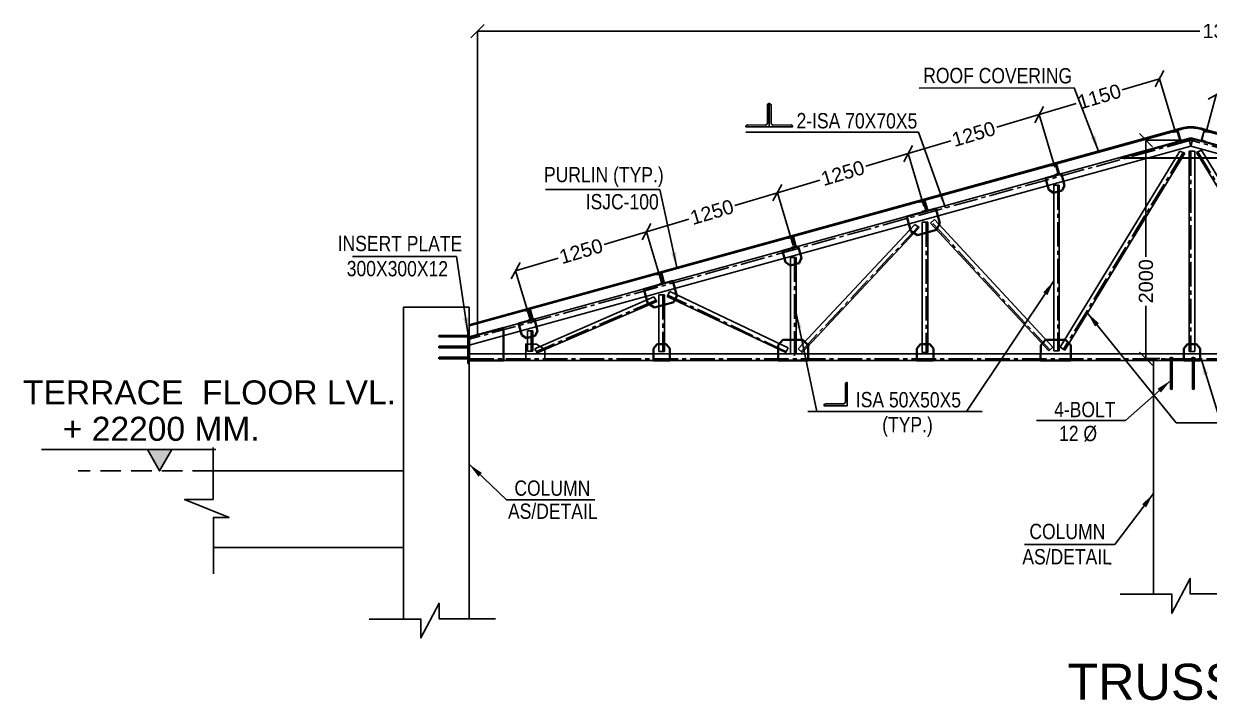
# Model space of a CAD drawing. Header units: inches. Extents: x 1789308 to 1948517, y 1504002 to 1708835.
# Drawn here: x 1867211 to 1883493, y 1557975 to 1567266 of the extents above; entities that cross this region are included whole.
import ezdxf
from ezdxf.enums import TextEntityAlignment as Align

# ---------------------------------------------------------------- set-up
doc = ezdxf.new("R2010")
doc.units = ezdxf.units.IN
doc.header["$LTSCALE"] = 0.015
doc.header["$MEASUREMENT"] = 0
doc.header["$PDMODE"] = 34
doc.header["$PDSIZE"] = -0.1
for name, pattern in [('CENTER2', [1.125, 0.75, -0.125, 0.125, -0.125]), ('DASHED2', [0.375, 0.25, -0.125]), ('{ Leader Line}', [0])]:
    doc.linetypes.add(name, pattern=pattern)
for name, color, linetype in [('CHHAJA', 36, 'Continuous'), ('DIM - GRID - STR', 7, 'Continuous'), ('DIM DEM', 191, 'Continuous'), ('ISA 75X75X6', 104, 'Continuous'), ('SHIFTING - STR', 1, 'Continuous'), ('TITLE', 7, 'Continuous')]:
    doc.layers.add(name, color=color, linetype=linetype)
for name, color, linetype, lineweight in [('PLATE', 1, 'Continuous', 25), ('TEXT', 7, 'Continuous', 5), ('TRUSS', 82, 'Continuous', 25), ('truss text', 2, 'Continuous', 25)]:
    doc.layers.add(name, color=color, linetype=linetype, lineweight=lineweight)
doc.styles.add('arial', font='ARIALN.TTF')
doc.styles.add('PRADEEP - STR', font='swissel.ttf')
doc.styles.add('ROMAND', font='arial.ttf')
doc.styles.add('SC-BBS1', font='SansSerif')
doc.dimstyles.new('GRID DIM', dxfattribs={"dimtxt": 350, "dimasz": 250, "dimexe": 0.1, "dimexo": 0.1, "dimgap": 0.09, "dimtad": 0, "dimdec": 0, "dimzin": 0, "dimdsep": 46, "dimtxsty": 'PRADEEP - STR', "dimblk": 'OBLIQUE', "dimcen": 0.09, "dimclrd": 73, "dimclre": 73, "dimclrt": 256, "dimadec": 0, "dimazin": 0, "dimtfac": 1, "dimtdec": 0, "dimtofl": 0, "dimtmove": 1, "dimatfit": 3, "dimfxl": 1.25, "dimtolj": 1, "dimtzin": 0, "dimlwd": -1, "dimlwe": -1, "dimarcsym": 2})

# ---------------------------------------------------------------- blocks, each defined once
blk = doc.blocks.new('LVL')
at = {"layer": 'CHHAJA', "color": 1, "ltscale": 50}
blk.add_line((-513, 197), (1082, 197), dxfattribs=at)
blk.add_lwpolyline([(-111, 197), (111, 197), (0, 0), (0, 0)], close=True, dxfattribs=at)
blk.add_solid([(-111, 197), (111, 197), (0, 0)], dxfattribs=at)
blk = doc.blocks.new('_Oblique')
at = {"color": 0, "linetype": 'ByBlock', "lineweight": -2}
blk.add_line((-0.5, -0.5), (0.5, 0.5), dxfattribs=at)
blk = doc.blocks.new('*D367')
at = {"layer": 'Defpoints', "color": 0, "transparency": 16777216}
for p in [(343, 4157), (-68, 2157), (59, 2157)]:
    blk.add_point(p, dxfattribs=at)
at = {"layer": 'DIM - GRID - STR', "color": 73, "linetype": 'ByBlock', "transparency": 16777216}
for p, q in [((343, 4157), (-68, 4157)), ((-68, 4157), (-68, 3090)), ((-68, 2157), (-68, 2641)), ((59, 2157), (-68, 2157))]:
    blk.add_line(p, q, dxfattribs=at)
at = {"layer": 'DIM - GRID - STR', "color": 73, "transparency": 16777216, "xscale": 120, "yscale": 120, "zscale": 120}
for p, rotation in [((-68, 4157), 90), ((-68, 2157), 270)]:
    blk.add_blockref('_Oblique', p, dxfattribs=dict(at, rotation=rotation))
at = {"layer": 'DIM - GRID - STR', "transparency": 16777216, "insert": (-68, 2865), "char_height": 130, "attachment_point": 5, "rotation": 90, "style": 'PRADEEP - STR'}
blk.add_mtext('\\A1;2000', dxfattribs=at)
blk = doc.blocks.new('A$C02755AB6')
at = {"layer": 'ISA 75X75X6', "color": 2}
blk.add_lwpolyline([(-0.0054, 0.0634), (-0.0054, 0.0117, -0.414214), (-0.0117, 0.0054), (-0.0635, 0.0054, 0.414214), (-0.0675, 0.0013), (-0.0675, 0), (0, 0), (0, 0.0675), (-0.0014, 0.0675, 0.414214)], format="xyb", close=True, dxfattribs=at)
blk = doc.blocks.new('A$C533A03B5')
at = {"color": 4}
for p, q in [((-22, 100), (22, 100)), ((-22, 0), (-22, 100)), ((-22, 0), (22, 0)), ((-18, 18), (-18, 82)), ((-10, 91), (18, 95)), ((-10, 9), (18, 5)), ((22, 0), (22, 1))]:
    blk.add_line(p, q, dxfattribs=at)
for centre, radius, start, end in [((-9, 82), 9, 96, 180), ((-9, 18), 9, 180, 264), ((18, 99), 4.61, 276.5191, 8.9465), ((18, 1), 4.5, 0, 84)]:
    blk.add_arc(centre, radius, start, end, dxfattribs=at)
blk = doc.blocks.new('*D371')
at = {"layer": 'Defpoints', "color": 0, "transparency": 16777216}
for p in [(485, 4241), (1685, 4267), (1593, 3935)]:
    blk.add_point(p, dxfattribs=at)
at = {"layer": 'DIM - GRID - STR', "color": 73, "linetype": 'ByBlock', "transparency": 16777216}
for p, q in [((485, 4241), (576, 4573)), ((576, 4573), (919, 4479)), ((1685, 4267), (1342, 4362)), ((1593, 3935), (1685, 4267))]:
    blk.add_line(p, q, dxfattribs=at)
at = {"layer": 'DIM - GRID - STR', "color": 73, "transparency": 16777216, "xscale": 120, "yscale": 120, "zscale": 120}
for p, rotation in [((576, 4573), 164.5751221282044), ((1685, 4267), 344.5751221282044)]:
    blk.add_blockref('_Oblique', p, dxfattribs=dict(at, rotation=rotation))
at = {"layer": 'DIM - GRID - STR', "transparency": 16777216, "insert": (1131, 4420), "char_height": 130, "attachment_point": 5, "rotation": 344.5751, "style": 'PRADEEP - STR'}
blk.add_mtext('\\A1;1150', dxfattribs=at)
blk = doc.blocks.new('*D373')
at = {"layer": 'Defpoints', "color": 0, "transparency": 16777216}
for p in [(-1046, 4391), (200, 4238), (-903, 3909)]:
    blk.add_point(p, dxfattribs=at)
at = {"layer": 'DIM - GRID - STR', "color": 73, "linetype": 'ByBlock', "transparency": 16777216}
for p, q in [((56, 4720), (-285, 4619)), ((200, 4238), (56, 4720)), ((-1046, 4391), (-706, 4493)), ((-903, 3909), (-1047, 4391))]:
    blk.add_line(p, q, dxfattribs=at)
at = {"layer": 'DIM - GRID - STR', "color": 73, "transparency": 16777216, "xscale": 120, "yscale": 120, "zscale": 120}
for p, rotation in [((56, 4720), 16.61262545423308), ((-1046, 4391), 196.6126254542331)]:
    blk.add_blockref('_Oblique', p, dxfattribs=dict(at, rotation=rotation))
at = {"layer": 'DIM - GRID - STR', "transparency": 16777216, "insert": (-495, 4556), "char_height": 130, "attachment_point": 5, "rotation": 16.6126, "style": 'PRADEEP - STR'}
blk.add_mtext('\\A1;1150', dxfattribs=at)
blk = doc.blocks.new('*D374')
at = {"layer": 'Defpoints', "color": 0, "transparency": 16777216}
for p in [(-2245, 4034), (-903, 3909), (-2101, 3552)]:
    blk.add_point(p, dxfattribs=at)
at = {"layer": 'DIM - GRID - STR', "color": 73, "linetype": 'ByBlock', "transparency": 16777216}
for p, q in [((-1046, 4391), (-1435, 4275)), ((-903, 3909), (-1046, 4391)), ((-2245, 4034), (-1856, 4150)), ((-2101, 3552), (-2245, 4034))]:
    blk.add_line(p, q, dxfattribs=at)
at = {"layer": 'DIM - GRID - STR', "color": 73, "transparency": 16777216, "xscale": 120, "yscale": 120, "zscale": 120}
for p, rotation in [((-1046, 4391), 16.61262544925898), ((-2245, 4034), 196.612625449259)]:
    blk.add_blockref('_Oblique', p, dxfattribs=dict(at, rotation=rotation))
at = {"layer": 'DIM - GRID - STR', "transparency": 16777216, "insert": (-1646, 4213), "char_height": 130, "attachment_point": 5, "rotation": 16.6126, "style": 'PRADEEP - STR'}
blk.add_mtext('\\A1;1250', dxfattribs=at)
blk = doc.blocks.new('*D375')
at = {"layer": 'Defpoints', "color": 0, "transparency": 16777216}
for p in [(-3443, 3676), (-2101, 3552), (-3299, 3194)]:
    blk.add_point(p, dxfattribs=at)
at = {"layer": 'DIM - GRID - STR', "color": 73, "linetype": 'ByBlock', "transparency": 16777216}
for p, q in [((-2245, 4034), (-2633, 3918)), ((-2101, 3552), (-2245, 4034)), ((-3443, 3676), (-3054, 3792)), ((-3299, 3194), (-3443, 3676))]:
    blk.add_line(p, q, dxfattribs=at)
at = {"layer": 'DIM - GRID - STR', "color": 73, "transparency": 16777216, "xscale": 120, "yscale": 120, "zscale": 120}
for p, rotation in [((-2245, 4034), 16.61262544925898), ((-3443, 3676), 196.612625449259)]:
    blk.add_blockref('_Oblique', p, dxfattribs=dict(at, rotation=rotation))
at = {"layer": 'DIM - GRID - STR', "transparency": 16777216, "insert": (-2844, 3855), "char_height": 130, "attachment_point": 5, "rotation": 16.6126, "style": 'PRADEEP - STR'}
blk.add_mtext('\\A1;1250', dxfattribs=at)
blk = doc.blocks.new('*D376')
at = {"layer": 'Defpoints', "color": 0, "transparency": 16777216}
for p in [(-4641, 3319), (-3299, 3194), (-4497, 2837)]:
    blk.add_point(p, dxfattribs=at)
at = {"layer": 'DIM - GRID - STR', "color": 73, "linetype": 'ByBlock', "transparency": 16777216}
for p, q in [((-3443, 3676), (-3831, 3560)), ((-3299, 3194), (-3443, 3676)), ((-4641, 3319), (-4252, 3435)), ((-4497, 2837), (-4641, 3319))]:
    blk.add_line(p, q, dxfattribs=at)
at = {"layer": 'DIM - GRID - STR', "color": 73, "transparency": 16777216, "xscale": 120, "yscale": 120, "zscale": 120}
for p, rotation in [((-3443, 3676), 16.61262544925898), ((-4641, 3319), 196.612625449259)]:
    blk.add_blockref('_Oblique', p, dxfattribs=dict(at, rotation=rotation))
at = {"layer": 'DIM - GRID - STR', "transparency": 16777216, "insert": (-4042, 3498), "char_height": 130, "attachment_point": 5, "rotation": 16.6126, "style": 'PRADEEP - STR'}
blk.add_mtext('\\A1;1250', dxfattribs=at)
blk = doc.blocks.new('*D377')
at = {"layer": 'Defpoints', "color": 0, "transparency": 16777216}
for p in [(-5839, 2961), (-4497, 2837), (-5706, 2516)]:
    blk.add_point(p, dxfattribs=at)
at = {"layer": 'DIM - GRID - STR', "color": 73, "linetype": 'ByBlock', "transparency": 16777216}
for p, q in [((-4641, 3319), (-5029, 3203)), ((-4497, 2837), (-4641, 3319)), ((-5839, 2961), (-5450, 3077)), ((-5706, 2516), (-5839, 2961))]:
    blk.add_line(p, q, dxfattribs=at)
at = {"layer": 'DIM - GRID - STR', "color": 73, "transparency": 16777216, "xscale": 120, "yscale": 120, "zscale": 120}
for p, rotation in [((-4641, 3319), 16.61262544925898), ((-5839, 2961), 196.612625449259)]:
    blk.add_blockref('_Oblique', p, dxfattribs=dict(at, rotation=rotation))
at = {"layer": 'DIM - GRID - STR', "transparency": 16777216, "insert": (-5240, 3140), "char_height": 130, "attachment_point": 5, "rotation": 16.6126, "style": 'PRADEEP - STR'}
blk.add_mtext('\\A1;1250', dxfattribs=at)
blk = doc.blocks.new('*D378')
at = {"layer": 'Defpoints', "color": 0, "transparency": 16777216}
for p in [(7592, 5155), (-6188, 2375), (7592, 2157)]:
    blk.add_point(p, dxfattribs=at)
at = {"layer": 'DIM - GRID - STR', "color": 73, "linetype": 'ByBlock', "transparency": 16777216}
for p, q in [((-6188, 2375), (-6188, 5155)), ((-6188, 5155), (424, 5155)), ((7592, 5155), (979, 5155)), ((7592, 2157), (7592, 5155))]:
    blk.add_line(p, q, dxfattribs=at)
at = {"layer": 'DIM - GRID - STR', "color": 73, "transparency": 16777216, "xscale": 120, "yscale": 120, "zscale": 120, "rotation": 180}
blk.add_blockref('_Oblique', (-6188, 5155), dxfattribs=at)
at = {"layer": 'DIM - GRID - STR', "color": 73, "transparency": 16777216, "xscale": 120, "yscale": 120, "zscale": 120}
blk.add_blockref('_Oblique', (7592, 5155), dxfattribs=at)
at = {"layer": 'DIM - GRID - STR', "transparency": 16777216, "insert": (702, 5155), "char_height": 130, "attachment_point": 5, "style": 'PRADEEP - STR'}
blk.add_mtext('\\A1;13780', dxfattribs=at)
blk = doc.blocks.new('A$C04F76162')
at = {"layer": 'TRUSS', "color": 1}
for points in [[(-175, 12), (175, 12)], [(-175, 0), (175, 0)]]:
    blk.add_lwpolyline(points, dxfattribs=at)
blk.add_lwpolyline([(-175, 12), (175, 12), (175, 0), (-175, 0)], close=True, dxfattribs=at)
blk = doc.blocks.new('A$C1B5B027A')
at = {"layer": 'TRUSS', "color": 3}
blk.add_line((-13, 0), (13, 0), dxfattribs=at)
for points in [[(13, 14), (-13, 14)], [(-8, 0), (-8, -273), (6, -273), (6, 0)]]:
    blk.add_lwpolyline(points, dxfattribs=at)
at = {"layer": 'TRUSS', "color": 1, "linetype": 'CENTER2', "ltscale": 1500}
blk.add_lwpolyline([(-1, 22), (-1, -283)], dxfattribs=at)
at = {"layer": 'TRUSS', "color": 3}
for centre, start, end in [((-7, 7), 134.8035, 231.6243), ((7, 7), 308.3757, 45.1965)]:
    blk.add_arc(centre, 9.53, start, end, dxfattribs=at)
blk = doc.blocks.new('A$C1F354469')
at = {"layer": 'PLATE', "color": 3, "lineweight": 40}
for p, q in [((-75, 110), (-42, 149)), ((-75, 0), (-75, 110)), ((-42, 149), (42, 149)), ((75, 110), (42, 149)), ((75, 110), (75, 0)), ((75, 0), (-75, 0))]:
    blk.add_line(p, q, dxfattribs=at)
blk = doc.blocks.new('A$C67564977')
at = {"layer": 'PLATE', "color": 3, "lineweight": 40}
for p, q in [((-133, -37), (133, 37)), ((133, 37), (170, -99)), ((-95, -171), (-133, -37)), ((141, -158), (170, -99)), ((-35, -207), (-95, -171)), ((141, -158), (-35, -207))]:
    blk.add_line(p, q, dxfattribs=at)
blk = doc.blocks.new('A$C08990B8F')
at = {"layer": 'PLATE', "color": 3}
blk.add_lwpolyline([(88, 0), (88, 100), (12, 150), (-88, 150), (-88, 0)], close=True, dxfattribs=at)
blk = doc.blocks.new('A$C661F1956')
at = {"layer": 'PLATE', "color": 3, "lineweight": 40}
for p, q in [((0, 0), (-650, -183)), ((650, -179), (0, 0)), ((-650, -183), (650, -179))]:
    blk.add_line(p, q, dxfattribs=at)
blk = doc.blocks.new('A$C3A8975B6')
at = {"color": 1}
blk.add_lwpolyline([(-6277, 2112.6), (-6277, 2412.6), (-6265, 2412.6), (-6265, 2112.6)], close=True, dxfattribs=at)
at = {"layer": 'PLATE', "color": 1}
for p, q in [((324.2, 4171.1), (-173.8, 4033.8)), ((858.6, 4033.9), (361.4, 4171.1))]:
    blk.add_line(p, q, dxfattribs=at)
at = {"layer": 'PLATE'}
for points in [[(-5735.1, 2614), (-5723.1, 2573.5)], [(-6265, 2457.5), (-6265, 2467.8)]]:
    blk.add_lwpolyline(points, dxfattribs=at)
at = {"layer": 'PLATE', "color": 3, "lineweight": 40}
blk.add_lwpolyline([(-6265, 2353.7), (-5951.1, 2440.3), (-5951.1, 2139.5), (-6265, 2139.4), (-6265, 2353.7)], dxfattribs=at)
at = {"layer": 'SHIFTING - STR', "color": 4, "ltscale": 1000}
blk.add_line((7262.4, 2267), (361.4, 4171.1), dxfattribs=at)
at = {"layer": 'SHIFTING - STR', "color": 5, "linetype": 'CENTER2', "ltscale": 20000}
for p, q in [((-2154.8, 3364.1), (-3225, 2223.7)), ((-3362.3, 2220.1), (-4445.6, 2739.2))]:
    blk.add_line(p, q, dxfattribs=at)
at = {"layer": 'SHIFTING - STR', "color": 4, "ltscale": 1000}
for points in [[(-6265, 2353.7), (324.2, 4171.1)], [(342.8, 4103.6), (324.2, 4171.1)], [(342.8, 4103.6), (361.4, 4171.1)], [(342.8, 4103.6), (-6265, 2281.1)], [(240.9, 4057.7), (-853.9, 2261.7)], [(286.5, 4036.5), (-811.4, 2235.7)], [(240.9, 4057.7), (286.5, 4036.5)], [(328.8, 4054.9), (328.8, 2222.6)], [(328.8, 4054.9), (378.8, 4054.9)], [(342.8, 4103.6), (7243.8, 2199.5)], [(378.8, 4054.9), (378.8, 2222.6)], [(439.4, 4066.2), (393.9, 4044.9)], [(393.9, 4044.9), (1493.4, 2241.5)], [(439.4, 4066.2), (1536, 2267.5)], [(-911.7, 3744.8), (-911.7, 2229.5)], [(-911.7, 3744.8), (-861.7, 3744.8)], [(-861.7, 3744.8), (-861.7, 2229.5)], [(-2184.3, 3385.2), (-3251.6, 2247.9)], [(-2184.3, 3385.2), (-2143.3, 3356)], [(-2116.7, 3405), (-2116.7, 2214.1)], [(-2116.7, 3405), (-2066.7, 3405)], [(-2066.7, 3405), (-2066.7, 2214.1)], [(-2003.1, 3429.9), (-2040.2, 3396.3)], [(-958.9, 2227.5), (-2040.2, 3396.3)], [(-921.8, 2261.1), (-2003.1, 3429.9)], [(-2143.3, 3356), (-3214.6, 2214.4)], [(-3321.8, 3084.1), (-3321.8, 2199.5)], [(-3321.8, 3084.1), (-3271.8, 3084.1)], [(-3271.8, 3084.1), (-3271.8, 2199.5)], [(-4574.8, 2722), (-5664.3, 2248.2)], [(-4574.8, 2722), (-4544.9, 2681.4)], [(-4526.8, 2740), (-4526.8, 2222.6)], [(-4526.8, 2740), (-4476.8, 2740)], [(-4476.8, 2740), (-4476.8, 2222.6)], [(-4428.2, 2770.7), (-4452.4, 2727)], [(-3345.2, 2254.6), (-3366.3, 2212), (-4452.4, 2727)], [(-3345.2, 2254.6), (-4428.2, 2770.7)], [(-4544.9, 2681.4), (-5640.5, 2209.9)], [(-5731.6, 2412.6), (-5731.6, 2225.3)], [(-5731.6, 2412.6), (-5681.6, 2412.6)], [(-5681.6, 2412.6), (-5681.6, 2225.3)], [(-6265, 2199.5), (7591.4, 2199.5)], [(-5731.6, 2225.3), (-5681.6, 2225.3)], [(-5640.5, 2209.9), (-5664.3, 2248.2)], [(-4476.8, 2222.6), (-4526.8, 2222.6)], [(-3214.6, 2214.4), (-3251.6, 2247.9)], [(-2066.7, 2214.1), (-2116.7, 2214.1)], [(-921.8, 2261.1), (-958.9, 2227.5)], [(-911.7, 2229.5), (-861.7, 2229.5)], [(-853.9, 2261.7), (-811.4, 2235.7)], [(328.8, 2222.6), (378.8, 2222.6)], [(-6265, 2139.5), (7591.4, 2139.5)]]:
    blk.add_lwpolyline(points, dxfattribs=at)
at = {"layer": 'SHIFTING - STR', "color": 5, "linetype": 'CENTER2', "ltscale": 20000}
for points in [[(7257.3, 2248.7), (342.8, 4156.5), (-6265, 2334)], [(273.4, 4042.6), (-823.1, 2242.9)], [(342.8, 4054.9), (342.8, 2222.6)], [(407, 4051.1), (1505.2, 2248.7)], [(-875.7, 3744.8), (-875.7, 2229.5)], [(-2080.7, 3405), (-2080.7, 2214.1)], [(-948.5, 2236.9), (-2029.8, 3405.7)], [(-3285.8, 3084.1), (-3285.8, 2156.5)], [(-4490.8, 2740), (-4490.8, 2222.6)], [(-4553.3, 2692.8), (-5647.9, 2221.8)], [(-5695.6, 2412.6), (-5695.6, 2225.3)], [(-6265, 2156.5), (7591.4, 2156.5)]]:
    blk.add_lwpolyline(points, dxfattribs=at)
at = {"layer": 'SHIFTING - STR', "color": 5, "linetype": 'DASHED2', "ltscale": 50000}
blk.add_lwpolyline([(-8608.6, 1128.3), (-9843.2, 1128.3)], dxfattribs=at)
at = {"layer": 'TRUSS', "color": 4}
for p, q in [((-6865, -227.3), (-6865, 2628.3)), ((-6265, -225.1), (-6265, 2628.3)), ((0, 0), (0, 2139.5)), ((-6265, -61.3), (-6265, -153.1))]:
    blk.add_line(p, q, dxfattribs=at)
at = {"layer": 'TRUSS', "color": 1}
for points in [[(219.7, 4256.4), (-6265, 2467.8)], [(222.9, 4246.9), (-6265, 2457.5)], [(462.7, 4246.9), (7591.4, 2280)], [(465.9, 4256.4), (7591.4, 2290.3)]]:
    blk.add_lwpolyline(points, dxfattribs=at)
at = {"layer": 'TRUSS', "color": 4}
for points in [[(-6265, 2628.3), (-6865, 2628.3)], [(-8608.6, 1341.9), (-8608.6, 868.6), (-8870.7, 868.6), (-8463.3, 702.8), (-8606.4, 702.8), (-8606.4, 186.5)], [(-8608.6, 1128.3), (-6865, 1128.3)], [(-8606.4, 428.3), (-6865, 428.3)], [(-303.2, 0), (170.1, 0), (170.1, -174.3), (335.9, 145.2), (335.9, 2.2), (852.2, 2.2)], [(-7179, -227.3), (-6705.7, -227.3), (-6705.7, -400), (-6539.9, -82.1), (-6539.9, -225.1), (-6023.6, -225.1)]]:
    blk.add_lwpolyline(points, dxfattribs=at)
at = {"layer": 'TRUSS'}
blk.add_lwpolyline([(-5697.8, 2488.9), (-5694.9, 2479.3)], dxfattribs=at)
at = {"layer": 'TRUSS', "color": 1, "linetype": 'CENTER2', "ltscale": 1500}
for points in [[(-6277, 2362.6), (-6547.9, 2362.6)], [(-6277, 2262.6), (-6547.9, 2262.6)], [(-6277, 2162.6), (-6548, 2162.6)]]:
    blk.add_lwpolyline(points, dxfattribs=at)
at = {"layer": 'TRUSS', "color": 3}
for points in [[(-6277, 2355.6), (-6538.5, 2355.6), (-6538.5, 2369.6), (-6277, 2369.6)], [(-6277, 2255.6), (-6538.5, 2255.6), (-6538.5, 2269.6), (-6277, 2269.6)], [(-6277, 2155.6), (-6538.6, 2155.6), (-6538.6, 2169.6), (-6277, 2169.6)]]:
    blk.add_lwpolyline(points, dxfattribs=at)
at = {"layer": 'TRUSS', "color": 1}
for centre, radius, start, end in [((345.2, 3950.2), 329.2, 68.46078, 112.66527), ((345.2, 3950.1), 329.2, 68.46078, 112.66527), ((342.8, 3938.4), 341, 68.84473, 111.15519), ((345.1, 3949.8), 319.6, 68.37525, 112.81523), ((345.1, 3949.7), 319.6, 68.37525, 112.81523), ((342.8, 3938.4), 331, 68.75874, 111.24126)]:
    blk.add_arc(centre, radius, start, end, dxfattribs=at)
at = {"lineweight": -3, "extrusion": (4.57411e-16, -0.000231777, 1), "xscale": 3150.000000000006, "yscale": 3150.000000000006, "zscale": 3150.000000000006, "rotation": 359.9608856788817}
for p in [(-3517.5, 4278.8, -1), (-2802.5, 1725.3, -0.4)]:
    blk.add_blockref('A$C02755AB6', p, dxfattribs=at)
at = {"lineweight": -3, "extrusion": (-4.57411e-16, -0.000231777, 1), "xscale": -3150.000000000006, "yscale": 3150.000000000026, "zscale": 3150.000000000026, "rotation": 0.03911432111834756}
blk.add_blockref('A$C02755AB6', (-3517.5, 4278.8, -1), dxfattribs=at)
at = {"layer": 'PLATE'}
for name, p in [('A$C661F1956', (342.8, 4176.2)), ('A$C67564977', (-2125.9, 3495.3)), ('A$C67564977', (-4533.2, 2831.4)), ('A$C08990B8F', (-5659, 2139.5)), ('A$C1F354469', (-4501.8, 2139.5)), ('A$C1F354469', (-2089.5, 2139.5)), ('A$C1F354469', (353.8, 2139.5))]:
    blk.add_blockref(name, p, dxfattribs=at)
for name, p, rotation in [('A$C1F354469', (-914.8, 3829.4), 195.4194213504711), ('A$C1F354469', (-3324.1, 3164.9), 195.4194213504711), ('A$C1F354469', (-5740.1, 2498.5), 195.4194213504157), ('A$C67564977', (-3298.5, 2139.5), 164.5751221282037), ('A$C67564977', (-894.4, 2139.5), 164.5751221282037)]:
    blk.add_blockref(name, p, dxfattribs=dict(at, rotation=rotation))
at = {"layer": 'TITLE', "linetype": '{ Leader Line}', "xscale": -1}
blk.add_blockref('LVL', (-9098.3, 1128.3), dxfattribs=at)
at = {"layer": 'TRUSS', "xscale": -1}
for p, rotation in [((227.6, 4144.5), 16.61262545447081), ((227.8, 4144.5), 15.42487787149558), ((230.6, 4145.3), 16.61262545447081), ((-887.9, 3836.8), 16.61262545447081), ((-881.1, 3838.7), 15.42487787149558), ((-2097.9, 3503.1), 16.61262545447081), ((-2086.1, 3506.3), 15.42487787149558), ((-3295.1, 3172.9), 16.61262545447081), ((-3291.2, 3173.9), 15.42487787149558), ((-4499.5, 2840.7), 16.61262545447081), ((-4496.1, 2841.6), 15.42487787149558), ((-5706.3, 2507.8), 16.61262545447081), ((-5701.1, 2509.3), 15.42487787149558)]:
    blk.add_blockref('A$C533A03B5', p, dxfattribs=dict(at, rotation=rotation))
at = {"layer": 'TRUSS', "rotation": 344.5751221285044}
for p in [(457.8, 4144.5), (458, 4144.5), (458, 4144.4)]:
    blk.add_blockref('A$C533A03B5', p, dxfattribs=at)
at = {"layer": 'TRUSS'}
for name, p in [('A$C1B5B027A', (165.7, 2151.5)), ('A$C1B5B027A', (365.7, 2151.5)), ('A$C04F76162', (265, 2139.5))]:
    blk.add_blockref(name, p, dxfattribs=at)
at = {"layer": 'TEXT', "color": 2, "style": 'arial'}
for s, p in [('ROOF COVERING', (-1425.8, 4748.1, 0)), ('2-ISA 70X70X5', (-2714.6, 4334.5, 0)), ('PURLIN (TYP.)', (-5031.4, 3841.1, 0)), ('ISJC-100', (-4863.2, 3593.5, 0)), ('INSERT PLATE ', (-6875.9, 3210.5)), ('300X300X12', (-6921.8, 2980.5)), ('ISA 50X50X5', (-2242.8, 1780.7, 0)), ('4-BOLT', (-628, 1690.7)), ('(TYP.)', (-2251.5, 1553.2, 0)), (' 12 %%C', (-712, 1471.7)), ('COLUMN', (-5503, 971.2)), ('AS/DETAIL', (-5499.1, 759.7)), ('COLUMN', (-788, 574.4)), ('AS/DETAIL', (-789.9, 343.2))]:
    blk.add_text(s, height=140, rotation=359.86075, dxfattribs=at).set_placement(p, align=Align.MIDDLE_CENTER)
at = {"layer": 'TITLE', "linetype": '{ Leader Line}', "style": 'ROMAND'}
blk.add_text('+ 22200 MM.', height=220, rotation=359.99771, dxfattribs=at).set_placement((-9984.6, 1404.7))
at = {"layer": 'TITLE', "linetype": '{ Leader Line}', "insert": (-10349.7, 1957.8, 0), "char_height": 220, "width": 4282.785, "attachment_point": 1, "rotation": 359.99771, "style": 'ROMAND'}
blk.add_mtext('TERRACE  FLOOR LVL. ', dxfattribs=at)
at = {"layer": 'truss text', "style": 'SC-BBS1'}
blk.add_text('TRUSS - F', height=330, dxfattribs=at).set_placement((339.7, -1065.2), align=Align.BOTTOM_CENTER)
at = {"layer": 'DIM - GRID - STR'}
dim = blk.add_linear_dim(base=(7591.7, 5155.3), p1=(-6188.4, 2374.9), p2=(7591.7, 2156.5), dimstyle='GRID DIM', override={"dimtxt": 130, "dimasz": 120, "dimfxl": 0}, dxfattribs=at)
dim.commit()
dim.dimension.update_dxf_attribs({"geometry": '*D378', "text_midpoint": (701.6, 5155.3)})
for p1, p2, distance, picture, middle in [((199.6, 4237.9), (-902.6, 3909.1), -503.3, '*D373', (-495.4, 4555.8)), ((484.6, 4240.9), (1593.5, 3935), 344.7, '*D371', (1130.7, 4420.3))]:
    dim = blk.add_aligned_dim(p1=p1, p2=p2, distance=distance, dimstyle='GRID DIM', override={"dimtxt": 130, "dimasz": 120, "dimfxl": 0}, dxfattribs=at)
    dim.commit()
    dim.dimension.update_dxf_attribs({"geometry": picture, "text_midpoint": middle})
for base, p1, p2, picture, middle in [((-2244.5, 4033.8), (-902.6, 3909.1), (-2100.7, 3551.6), '*D374', (-1645.5, 4212.6)), ((-3442.6, 3676.4), (-2100.7, 3551.6), (-3298.8, 3194.2), '*D375', (-2843.6, 3855.1)), ((-4640.7, 3318.9), (-3298.8, 3194.2), (-4496.8, 2836.7), '*D376', (-4041.7, 3497.7)), ((-5838.8, 2961.4), (-4496.8, 2836.7), (-5705.9, 2516.2), '*D377', (-5239.7, 3140.1))]:
    dim = blk.add_linear_dim(base=base, p1=p1, p2=p2, angle=16.61263, dimstyle='GRID DIM', override={"dimtxt": 130, "dimasz": 120, "dimfxl": 0}, dxfattribs=at)
    dim.commit()
    dim.dimension.update_dxf_attribs({"geometry": picture, "text_midpoint": middle})
dim = blk.add_linear_dim(base=(-68.3, 2156.5), p1=(343, 4156.5), p2=(59.3, 2156.5), angle=90, dimstyle='GRID DIM', override={"dimtxt": 130, "dimasz": 120, "dimfxl": 0}, dxfattribs=at)
dim.commit()
dim.dimension.update_dxf_attribs({"geometry": '*D367', "text_midpoint": (-68.3, 2865.3), "dimtype": 160})
at = {"layer": 'DIM DEM'}
for points in [[(-502, 4057.3), (-725.5, 4634.7), (-2144.8, 4633.4)], [(-1904, 3536.8), (-2152, 4231), (-3731.1, 4231)], [(-4362.9, 2990.5), (-4518.1, 3705.5), (-5564.4, 3705.5)], [(-6277, 2393.1, 0), (-6379.3, 3091.8, 0), (-7331.3, 3091.8, 0)], [(-911.5, 2868), (-1712.4, 1673.3), (-3163.9, 1673.3)], [(-3271.6, 2572.6), (-3081.4, 1673.3), (-1568.6, 1673.3)], [(-604.5, 2574.7), (207.7, 1570.5), (3156.8, 1570.5)], [(440, 2145.5, 0), (796.5, 984, 0), (1831.8, 984, 0)], [(158, 1956.6, 0), (-256, 1590.3, 0), (-1071.9, 1590.3, 0)], [(-6265, 1189.9, 0), (-5923.1, 864.9, 0), (-5113.2, 864.9, 0)], [(0, 920.9, 0), (-352.5, 456.8, 0), (-1181.3, 456.8, 0)]]:
    blk.add_leader(points, dimstyle='GRID DIM', override={"dimasz": 140, "dimclrd": 256, "dimfxl": 0.1}, dxfattribs=at)

msp = doc.modelspace()

# ---------------------------------------------------------------- block references
at = {"layer": 'PLATE', "xscale": 1.5, "yscale": 1.5, "zscale": 1.5}
msp.add_blockref('A$C3A8975B6', (1882725.6, 1559431.6), dxfattribs=at)

doc.saveas('drawing.dxf')
